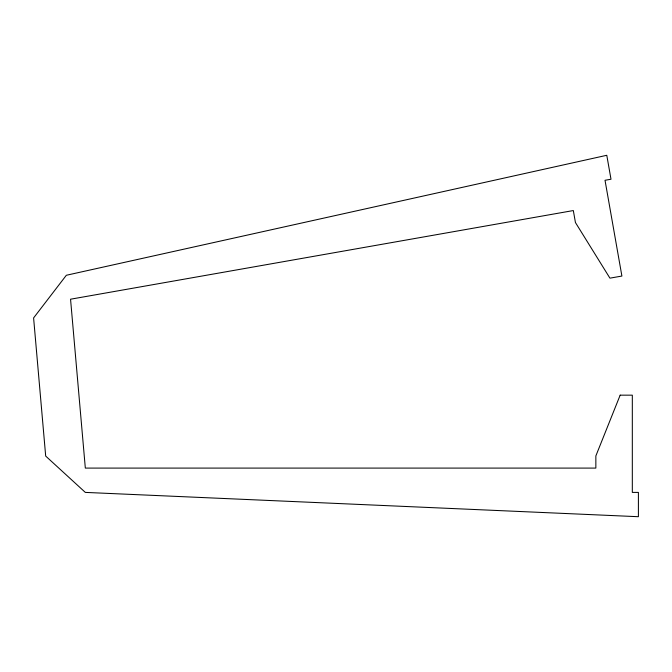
<?xml version="1.0" encoding="UTF-8"?>
<svg xmlns="http://www.w3.org/2000/svg" width="672" height="672" viewBox="0 0 672 672"><rect width="100%" height="100%" fill="white"/><g stroke="black" fill="none" stroke-linecap="round" stroke-linejoin="round"><path stroke-width="1.01" d="M620.164 395.161L595.854 455.935L595.854 468.09L85.327 468.09L70.552 299.208L573.325 210.554L575.434 222.524L609.932 278.158L621.902 276.049L605.018 180.281L610.999 179.231L606.782 155.291L66.335 275.268L33.6 317.923L45.688 456.078L85.327 492.4L638.4 516.709L638.4 492.4L632.318 492.4L632.318 395.161L620.164 395.161"/></g></svg>
